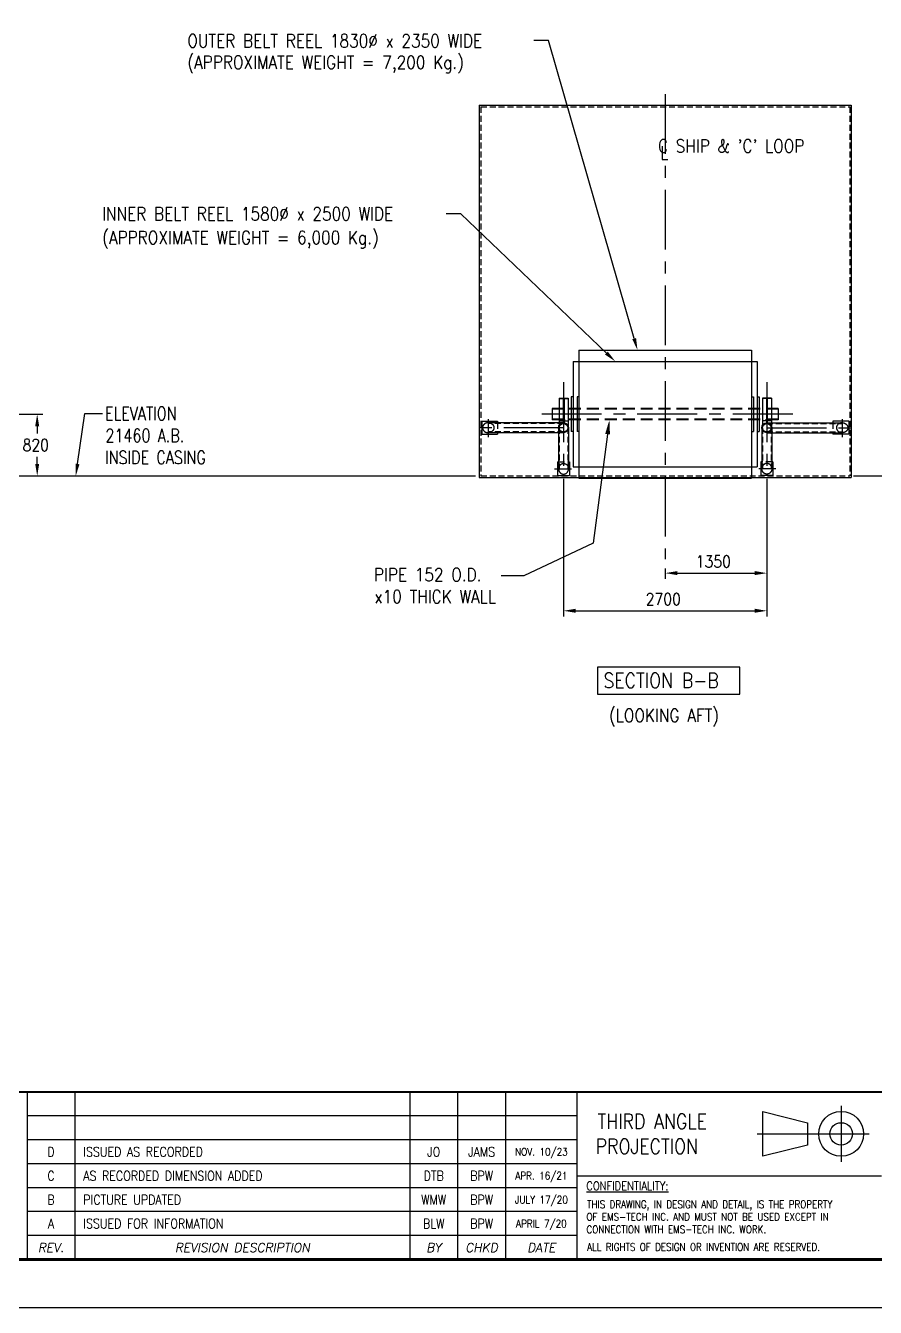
# Model space of a CAD drawing. Extents: x 0 to 45720, y 0 to 30480.
# Drawn here: x 17770 to 29055, y 0 to 17013 of the extents above; entities that cross this region are included whole.
import ezdxf
from ezdxf.enums import TextEntityAlignment as Align

# ---------------------------------------------------------------- set-up
doc = ezdxf.new("R2010")
doc.units = 0
doc.header["$LTSCALE"] = 25
for name, pattern in [('CENTER', [50.8, 31.75, -6.35, 6.35, -6.35]), ('CENTER2', [28.575, 19.05, -3.175, 3.175, -3.175]), ('HIDDEN', [9.525, 6.35, -3.175]), ('HIDDEN2', [4.7625, 3.175, -1.5875])]:
    doc.linetypes.add(name, pattern=pattern)
doc.layers.get('0').update_dxf_attribs({"linetype": 'CONTINUOUS'})
doc.layers.get('DEFPOINTS').update_dxf_attribs({"linetype": 'CONTINUOUS'})
for name, color, linetype in [('EMS_BORDER', 7, 'CONTINUOUS'), ('EMS_CL', 1, 'CENTER'), ('EMS_DIM', 3, 'CONTINUOUS'), ('EMS_GRAY', 252, 'CONTINUOUS'), ('EMS_HF', 3, 'HIDDEN2'), ('EMS_HIDDEN', 3, 'HIDDEN'), ('EMS_OBJECT', 2, 'CONTINUOUS'), ('EMS_REV', 7, 'CONTINUOUS'), ('EMS_SHEET', 252, 'CONTINUOUS'), ('EMS_TXT', 2, 'CONTINUOUS')]:
    doc.layers.add(name, color=color, linetype=linetype)
doc.styles.add('EMS', font='Romans.shx', dxfattribs={"width": 0.85, "height": 160})
doc.styles.add('EMS_STATUS', font='txt', dxfattribs={"oblique": 15, "height": 4.7625})
doc.styles.add('ROMANS', font='romans.shx', dxfattribs={"width": 0.8})
doc.dimstyles.get("Standard").update_dxf_attribs({"dimtxt": 2.5, "dimasz": 2.5, "dimexe": 1.25, "dimexo": 0.625, "dimtad": 1, "dimcen": 2.5, "dimazin": 3, "dimtfac": 1, "dimtmove": 0, "dimatfit": 3})

# ---------------------------------------------------------------- blocks, each defined once
blk = doc.blocks.new('EMS_REVISIONTXT')
at = {"layer": 'EMS_BORDER', "color": 3, "style": 'EMS', "width": 0.85}
for tag, height, p in [('REVM', 2.53, (215.23, 54)), ('REVBM', 2.53, (316.88, 54)), ('CHKM', 2.53, (329.59, 54)), ('REVDM', 2.02, (345.47, 54)), ('REVF', 2.53, (362.15, 54)), ('REVBF', 2.53, (463.8, 54)), ('CHKF', 2.53, (476.51, 54)), ('REVDF', 2.02, (492.39, 54)), ('REVL', 2.53, (215.23, 47.64)), ('REVBL', 2.53, (316.88, 47.64)), ('CHKL', 2.53, (329.59, 47.64)), ('REVDL', 2.02, (345.47, 47.64)), ('REVE', 2.53, (362.15, 47.64)), ('REVBE', 2.53, (463.8, 47.64)), ('CHKE', 2.53, (476.51, 47.64)), ('REVDE', 2.02, (492.39, 47.64)), ('REVK', 2.53, (215.23, 41.29)), ('REVBK', 2.53, (316.88, 41.29)), ('CHKK', 2.53, (329.59, 41.29)), ('REVDK', 2.02, (345.47, 41.29)), ('REVD', 2.53, (362.15, 41.29)), ('REVBD', 2.53, (463.8, 41.29)), ('CHKD', 2.53, (476.51, 41.29)), ('REVDD', 2.02, (492.39, 41.29)), ('REVJ', 2.53, (215.23, 34.94)), ('REVBJ', 2.53, (316.88, 34.94)), ('CHKJ', 2.53, (329.59, 34.94)), ('REVDJ', 2.02, (345.47, 34.94)), ('REVC', 2.53, (362.15, 34.94)), ('REVBC', 2.53, (463.8, 34.94)), ('CHKC', 2.53, (476.51, 34.94)), ('REVDC', 2.02, (492.39, 34.94)), ('REVH', 2.53, (215.23, 28.58)), ('REVBH', 2.53, (316.88, 28.58)), ('CHKH', 2.53, (329.59, 28.58)), ('REVDH', 2.02, (345.47, 28.58)), ('REVB', 2.53, (362.15, 28.58)), ('REVBB', 2.53, (463.8, 28.58)), ('CHKB', 2.53, (476.51, 28.58)), ('REVDB', 2.02, (492.39, 28.58)), ('REVG', 2.53, (215.23, 22.23)), ('REVBG', 2.53, (316.88, 22.23)), ('CHKG', 2.53, (329.59, 22.23)), ('REVDG', 2.02, (345.47, 22.23)), ('REVA', 2.53, (362.15, 22.23)), ('REVBA', 2.53, (463.8, 22.23)), ('CHKA', 2.53, (476.51, 22.23)), ('REVDA', 2.02, (492.39, 22.23))]:
    blk.add_attdef(tag, text='', height=height, dxfattribs=at).set_placement(p, align=Align.MIDDLE_CENTER)
for tag, p in [('DESCM', (223.79, 54)), ('DESCF', (370.7, 54)), ('DESCL', (223.79, 47.64)), ('DESCE', (370.7, 47.64)), ('DESCK', (223.79, 41.29)), ('DESCD', (370.7, 41.29)), ('DESCJ', (223.79, 34.94)), ('DESCC', (370.7, 34.94)), ('DESCH', (223.79, 28.58)), ('DESCB', (370.7, 28.58)), ('DESCG', (223.79, 22.23)), ('DESCA', (370.7, 22.23))]:
    blk.add_attdef(tag, text='', height=2.53, dxfattribs=at).set_placement(p, align=Align.MIDDLE_LEFT)
blk = doc.blocks.new('*U63')
at = {"layer": 'EMS_BORDER', "color": 3, "style": 'EMS', "width": 0.85}
for s, height, p in [('%%UCONFIDENTIALITY:', 2.2676, (504.33, 31.11)), ('THIS DRAWING, IN DESIGN AND DETAIL, IS THE PROPERTY', 2, (504.53, 26.35)), ('OF EMS-TECH INC. AND MUST NOT BE USED EXCEPT IN', 2, (504.37, 23.02)), ('CONNECTION WITH EMS-TECH INC. WORK.', 2, (504.37, 19.69)), ('ALL RIGHTS OF DESIGN OR INVENTION ARE RESERVED.', 2, (504.53, 15.02))]:
    blk.add_text(s, height=height, dxfattribs=at).set_placement(p)
blk = doc.blocks.new('*U64')
at = {"layer": 'EMS_TXT', "color": 3, "style": 'EMS', "width": 0.85}
for s, height, p in [('THIRD ANGLE', 3.9687, (507.29, 47.38)), ('PROJECTION', 3.969, (506.81, 40.76))]:
    blk.add_text(s, height=height, dxfattribs=at).set_placement(p)
blk = doc.blocks.new('EMS_BORDER')
at = {"layer": 'EMS_BORDER'}
for p, q in [((355.8, 57.17), (355.8, 12.7)), ((457.45, 57.17), (457.45, 12.7)), ((470.15, 57.17), (470.15, 12.7)), ((482.86, 57.17), (482.86, 12.7)), ((501.92, 12.7), (501.92, 57.17)), ((501.92, 50.82), (355.8, 50.82)), ((501.92, 44.47), (355.8, 44.47)), ((501.92, 38.11), (355.8, 38.11)), ((501.92, 34.94), (582.75, 34.94)), ((501.92, 31.76), (355.8, 31.76)), ((501.92, 25.41), (355.8, 25.41)), ((501.92, 19.05), (355.8, 19.05))]:
    blk.add_line(p, q, dxfattribs=at)
at = {"layer": 'EMS_BORDER', "const_width": 0.762}
blk.add_lwpolyline([(900.7, 12.7), (26.4, 12.7, -0.414214), (25.4, 13.7), (25.4, 595.9, -0.414214), (26.4, 596.9), (900.7, 596.9, -0.414214), (901.7, 595.9), (901.7, 13.7, -0.414214)], format="xyb", close=True, dxfattribs=at)
at = {"layer": 'EMS_BORDER', "const_width": 0.508}
blk.add_lwpolyline([(901.7, 57.17), (25.4, 57.17)], dxfattribs=at)
at = {"layer": 'EMS_BORDER'}
blk.add_lwpolyline([(563.08, 43.08), (551.17, 40.1), (551.17, 52.01), (563.08, 49.03)], close=True, dxfattribs=at)
for radius in [5.95, 2.98]:
    blk.add_circle((572.01, 46.05), radius, dxfattribs=at)
at = {"layer": 'EMS_CL', "linetype": 'CENTER2'}
for p, q in [((572.01, 53.5), (572.01, 38.61)), ((549.68, 46.05), (579.45, 46.05))]:
    blk.add_line(p, q, dxfattribs=at)
at = {"layer": 'EMS_SHEET'}
blk.add_lwpolyline([(0, 609.6), (0, 0), (914.4, 0), (914.4, 609.6)], close=True, dxfattribs=at)
at = {"layer": 'EMS_REV'}
for name in ['*U64', '*U63']:
    blk.add_blockref(name, (0, 0), dxfattribs=at)
at = {"layer": 'EMS_BORDER', "color": 7, "style": 'EMS_STATUS', "oblique": 15}
for tag, p in [('STATUSLINE1', (678.04, 46.72)), ('STATUSLINE2', (678.04, 40.37))]:
    blk.add_attdef(tag, text='', height=4.76, dxfattribs=at).set_placement(p, align=Align.CENTER)
at = {"layer": 'EMS_BORDER', "color": 2, "style": 'EMS', "width": 0.85}
for tag, p in [('SCALE', (608.16, 47.68)), ('DATE', (608.16, 36.58)), ('DRAWN', (608.16, 25.48)), ('CHECKED', (608.16, 14.38))]:
    blk.add_attdef(tag, text='', height=3.17, dxfattribs=at).set_placement(p, align=Align.CENTER)
at = {"layer": 'EMS_BORDER', "color": 7, "style": 'EMS', "width": 0.85}
for tag, height, p in [('DRAWINGTITLELINE1', 3.81, (856.17, 43.6)), ('DRAWINGTITLELINE2', 3.81, (856.17, 37.25)), ('DRAWINGTITLELINE3', 3.81, (856.17, 30.9)), ('PROJECTTITLELINE1', 3.81, (678.04, 23.6)), ('PROJECTTITLELINE2', 3.81, (678.04, 17.25)), ('DWGNO1', 3.97, (856.17, 15.25))]:
    blk.add_attdef(tag, text='', height=height, dxfattribs=at).set_placement(p, align=Align.CENTER)
at = {"layer": 'EMS_BORDER', "color": 2, "style": 'EMS', "oblique": 10, "width": 0.85}
blk.add_attdef('APP', text='', height=2.54, dxfattribs=at).set_placement((818.7, 15.96), align=Align.CENTER)
at = {"layer": 'EMS_BORDER', "color": 7, "style": 'EMS', "width": 0.85}
blk.add_attdef('REV', text='', height=3.81, dxfattribs=at).set_placement((893.7, 17.14), align=Align.MIDDLE_CENTER)
blk = doc.blocks.new('*U73')
at = {"layer": 'EMS_DIM', "color": 2, "style": 'ROMANS', "width": 0.8}
for s, p in [('ELEVATION', (18824, 11777)), ('21460 A.B.', (18830, 11486)), ('INSIDE CASING', (18824, 11195))]:
    blk.add_text(s, height=174.4, dxfattribs=at).set_placement(p)
blk = doc.blocks.new('*U75')
at = {"layer": 'EMS_DIM'}
blk.add_lwpolyline([(18459, 11195), (18558, 11863), (18793, 11863)], dxfattribs=at)
blk.add_solid([(18485, 11191), (18436, 11036), (18433, 11198)], dxfattribs=at)
blk = doc.blocks.new('*U122')
at = {"layer": 'EMS_DIM', "color": 0, "style": 'EMS', "width": 0.85}
blk.add_text('2700', height=160, dxfattribs=at).set_placement((26005, 9321))
blk = doc.blocks.new('*D15')
at = {"layer": 'DEFPOINTS', "color": 0}
for p in [(24914, 11124), (27614, 11124), (27614, 9246)]:
    blk.add_point(p, dxfattribs=at)
at = {"layer": 'EMS_DIM', "color": 0}
for p, q in [((24914, 10999), (24914, 9171)), ((27614, 10999), (27614, 9171)), ((25074, 9246), (27454, 9246))]:
    blk.add_line(p, q, dxfattribs=at)
for points in [[(25074, 9273), (25074, 9220), (24914, 9246)], [(27454, 9273), (27454, 9220), (27614, 9246)]]:
    blk.add_solid(points, dxfattribs=at)
at = {"layer": 'EMS_REV'}
blk.add_blockref('*U122', (0, 0), dxfattribs=at)
blk = doc.blocks.new('*U76')
at = {"layer": 'EMS_DIM'}
blk.add_lwpolyline([(25499, 11591), (25309, 10142), (24386, 9708), (24084, 9708)], dxfattribs=at)
blk.add_solid([(25467, 11595), (25523, 11780), (25530, 11587)], dxfattribs=at)
blk = doc.blocks.new('*U123')
at = {"layer": 'EMS_DIM', "color": 0, "style": 'EMS', "width": 0.85}
blk.add_text('1350', height=160, dxfattribs=at).set_placement((26670, 9821))
blk = doc.blocks.new('*D26')
at = {"layer": 'DEFPOINTS', "color": 0}
for p in [(27614, 11124), (26264, 9931), (27614, 9746)]:
    blk.add_point(p, dxfattribs=at)
at = {"layer": 'EMS_DIM', "color": 0}
for p, q in [((27614, 10999), (27614, 9671)), ((26264, 9806), (26264, 9671)), ((26424, 9746), (27454, 9746))]:
    blk.add_line(p, q, dxfattribs=at)
for points in [[(26424, 9773), (26424, 9720), (26264, 9746)], [(27454, 9773), (27454, 9720), (27614, 9746)]]:
    blk.add_solid(points, dxfattribs=at)
at = {"layer": 'EMS_REV'}
blk.add_blockref('*U123', (0, 0), dxfattribs=at)
blk = doc.blocks.new('*U84')
at = {"layer": 'EMS_DIM'}
blk.add_lwpolyline([(25484, 12666), (23548, 14516), (23357, 14516)], dxfattribs=at)
blk.add_solid([(25502, 12686), (25600, 12556), (25465, 12647)], dxfattribs=at)
blk = doc.blocks.new('*U85')
at = {"layer": 'EMS_DIM'}
blk.add_lwpolyline([(25851, 12860), (24714, 16815), (24521, 16815)], dxfattribs=at)
blk.add_solid([(25877, 12867), (25896, 12706), (25826, 12852)], dxfattribs=at)
blk = doc.blocks.new('*U121')
at = {"layer": 'EMS_DIM', "color": 0, "style": 'EMS', "width": 0.85}
blk.add_text('820', height=160, dxfattribs=at).set_placement((17730, 11366))
blk = doc.blocks.new('*D32')
at = {"layer": 'DEFPOINTS', "color": 0}
for p in [(15017, 11856), (17924, 11856), (13457, 11036)]:
    blk.add_point(p, dxfattribs=at)
at = {"layer": 'EMS_DIM', "color": 0}
for p, q in [((15142, 11856), (17999, 11856)), ((17924, 11696), (17924, 11601)), ((17924, 11196), (17924, 11291)), ((13582, 11036), (17999, 11036))]:
    blk.add_line(p, q, dxfattribs=at)
for points in [[(17897, 11696), (17950, 11696), (17924, 11856)], [(17897, 11196), (17950, 11196), (17924, 11036)]]:
    blk.add_solid(points, dxfattribs=at)
at = {"layer": 'EMS_REV'}
blk.add_blockref('*U121', (0, 0), dxfattribs=at)
blk = doc.blocks.new('*U94')
at = {"layer": 'EMS_OBJECT', "style": 'EMS', "width": 0.85}
for s, p in [('PIPE 152 O.D.', (22396, 9638)), ('x10 THICK WALL', (22403, 9347))]:
    blk.add_text(s, height=175, dxfattribs=at).set_placement(p)
blk = doc.blocks.new('*U98')
at = {"layer": 'EMS_OBJECT', "style": 'EMS', "width": 0.85}
blk.add_text("C SHIP & 'C' LOOP", height=175, dxfattribs=at).set_placement((26168, 15328))
blk = doc.blocks.new('*U101')
at = {"layer": 'EMS_DIM', "style": 'EMS', "width": 0.85}
blk.add_text('(LOOKING AFT)', height=175, dxfattribs=at).set_placement((25517, 7770))

msp = doc.modelspace()

# ---------------------------------------------------------------- linework, layer by layer
at = {"layer": 'EMS_BORDER'}
msp.add_line((18425.133, 2858.628), (18425.133, 635), dxfattribs=at)
at = {"layer": 'EMS_CL'}
for p, q in [((26263.851, 16104.103), (26263.851, 9931.323)), ((24913.851, 12279.901), (24913.851, 11123.612)), ((27613.851, 12279.901), (27613.851, 11123.612)), ((23913.851, 11790.812), (23913.851, 11550.396)), ((27956.916, 11855.735), (24582.498, 11855.735)), ((28613.851, 11790.812), (28613.851, 11550.396)), ((24913.851, 11676.235), (23747.462, 11676.235)), ((27613.851, 11676.235), (28780.24, 11676.235)), ((24792.914, 11130.789), (25018.946, 11130.789)), ((27734.788, 11130.789), (27508.756, 11130.789))]:
    msp.add_line(p, q, dxfattribs=at)
at = {"layer": 'EMS_DIM'}
for p, q in [((16753.719, 11036.235), (23744.384, 11036.235)), ((17998.832, 11036.235), (18689.118, 11036.235)), ((28762.627, 11036.235), (31371.767, 11036.235))]:
    msp.add_line(p, q, dxfattribs=at)
at = {"layer": 'EMS_GRAY'}
for p, q in [((25118.451, 12705.735), (27409.251, 12705.735)), ((25118.451, 12705.735), (25118.451, 11005.735)), ((27409.251, 12705.735), (27409.251, 11005.735)), ((25042.251, 12555.735), (27485.451, 12555.735)), ((25042.251, 12555.735), (25042.251, 11155.735)), ((27485.451, 12555.735), (27485.451, 11155.735)), ((25016.851, 12084.335), (25016.851, 11627.135)), ((25042.251, 12084.335), (25016.851, 12084.335)), ((25093.051, 12084.335), (25093.051, 11627.135)), ((25118.451, 12084.335), (25093.051, 12084.335)), ((27409.251, 12084.335), (27434.651, 12084.335)), ((27434.651, 12084.335), (27434.651, 11627.135)), ((27485.451, 12084.335), (27510.851, 12084.335)), ((27510.851, 12084.335), (27510.851, 11627.135)), ((25042.251, 11627.135), (25016.851, 11627.135)), ((25118.451, 11627.135), (25093.051, 11627.135)), ((27409.251, 11627.135), (27434.651, 11627.135)), ((27485.451, 11627.135), (27510.851, 11627.135)), ((25042.251, 11155.735), (27485.451, 11155.735)), ((25118.451, 11005.735), (27409.251, 11005.735))]:
    msp.add_line(p, q, dxfattribs=at)
at = {"layer": 'EMS_HF'}
for p, q in [((23813.851, 15936.239), (23813.851, 11036.235)), ((23813.851, 15936.239), (28713.851, 15936.239)), ((28713.851, 15936.239), (28713.851, 11036.235)), ((24037.016, 11742.735), (24037.016, 11609.735)), ((24853.851, 11779.535), (24973.851, 11779.535)), ((27673.851, 11779.535), (27553.851, 11779.535)), ((28490.685, 11742.735), (28490.685, 11609.735)), ((24913.851, 11732.735), (23913.851, 11732.735)), ((24913.851, 11619.735), (23913.851, 11619.735)), ((24857.351, 11676.235), (24857.351, 11130.789)), ((24970.351, 11676.235), (24970.351, 11130.789)), ((27557.351, 11676.235), (27557.351, 11130.789)), ((27613.851, 11732.735), (28613.851, 11732.735)), ((27613.851, 11619.735), (28613.851, 11619.735)), ((27670.351, 11676.235), (27670.351, 11130.789)), ((24847.351, 11225.28), (24980.351, 11225.28)), ((27680.351, 11225.28), (27547.351, 11225.28)), ((23813.851, 11036.235), (28713.851, 11036.235))]:
    msp.add_line(p, q, dxfattribs=at)
for points in [[(23913.9, 11742.7, 0), (23915.7, 11742.7, 0), (23917.6, 11742.7, 0), (23919.4, 11742.6, 0), (23921.3, 11742.4, 0), (23923.1, 11742.2, 0), (23925, 11742, 0), (23926.8, 11741.8, 0), (23928.7, 11741.5, 0), (23930.5, 11741.1, 0), (23932.3, 11740.7, 0), (23934.1, 11740.3, 0), (23935.9, 11739.9, 0), (23937.7, 11739.4, 0), (23939.4, 11738.8, 0), (23941.2, 11738.3, 0), (23942.9, 11737.7, 0), (23944.6, 11737, 0), (23946.3, 11736.4, 0), (23948, 11735.6, 0), (23949.7, 11734.9, 0), (23951.3, 11734.1, 0), (23952.9, 11733.3, 0), (23954.5, 11732.4, 0), (23956.1, 11731.5, 0), (23957.6, 11730.6, 0), (23959.1, 11729.6, 0), (23960.6, 11728.7, 0), (23962, 11727.6, 0), (23963.5, 11726.6, 0), (23964.9, 11725.5, 0), (23966.2, 11724.4, 0), (23967.6, 11723.3, 0), (23968.9, 11722.1, 0), (23970.1, 11720.9, 0), (23971.4, 11719.7, 0), (23972.6, 11718.4, 0), (23973.7, 11717.1, 0), (23974.9, 11715.8, 0), (23976, 11714.5, 0), (23977, 11713.2, 0), (23978, 11711.8, 0), (23979, 11710.4, 0), (23979.9, 11709, 0), (23980.8, 11707.6, 0), (23981.7, 11706.1, 0), (23982.5, 11704.7, 0), (23983.3, 11703.2, 0), (23984, 11701.7, 0), (23984.7, 11700.2, 0), (23985.4, 11698.6, 0), (23986, 11697.1, 0), (23986.5, 11695.5, 0), (23987.1, 11694, 0), (23987.5, 11692.4, 0), (23988, 11690.8, 0), (23988.3, 11689.2, 0), (23988.7, 11687.6, 0), (23989, 11686, 0), (23989.2, 11684.4, 0), (23989.4, 11682.8, 0), (23989.6, 11681.1, 0), (23989.7, 11679.5, 0), (23989.8, 11677.9, 0), (23989.8, 11676.2, 0), (23989.8, 11674.6, 0), (23989.7, 11673, 0), (23989.6, 11671.3, 0), (23989.4, 11669.7, 0), (23989.2, 11668.1, 0), (23989, 11666.5, 0), (23988.7, 11664.9, 0), (23988.3, 11663.3, 0), (23988, 11661.7, 0), (23987.5, 11660.1, 0), (23987.1, 11658.5, 0), (23986.5, 11656.9, 0), (23986, 11655.4, 0), (23985.4, 11653.8, 0), (23984.7, 11652.3, 0), (23984, 11650.8, 0), (23983.3, 11649.3, 0), (23982.5, 11647.8, 0), (23981.7, 11646.3, 0), (23980.8, 11644.9, 0), (23979.9, 11643.5, 0), (23979, 11642, 0), (23978, 11640.7, 0), (23977, 11639.3, 0), (23976, 11637.9, 0), (23974.9, 11636.6, 0), (23973.7, 11635.3, 0), (23972.6, 11634, 0), (23971.4, 11632.8, 0), (23970.1, 11631.6, 0), (23968.9, 11630.4, 0), (23967.6, 11629.2, 0), (23966.2, 11628.1, 0), (23964.9, 11627, 0), (23963.5, 11625.9, 0), (23962, 11624.8, 0), (23960.6, 11623.8, 0), (23959.1, 11622.8, 0), (23957.6, 11621.9, 0), (23956.1, 11620.9, 0), (23954.5, 11620.1, 0), (23952.9, 11619.2, 0), (23951.3, 11618.4, 0), (23949.7, 11617.6, 0), (23948, 11616.8, 0), (23946.3, 11616.1, 0), (23944.6, 11615.4, 0), (23942.9, 11614.8, 0), (23941.2, 11614.2, 0), (23939.4, 11613.6, 0), (23937.7, 11613.1, 0), (23935.9, 11612.6, 0), (23934.1, 11612.1, 0), (23932.3, 11611.7, 0), (23930.5, 11611.4, 0), (23928.7, 11611, 0), (23926.8, 11610.7, 0), (23925, 11610.5, 0), (23923.1, 11610.2, 0), (23921.3, 11610.1, 0), (23919.4, 11609.9, 0), (23917.6, 11609.8, 0), (23915.7, 11609.8, 0), (23913.9, 11609.7, 0)], [(28613.9, 11742.7, 0), (28612, 11742.7, 0), (28610.1, 11742.7, 0), (28608.3, 11742.6, 0), (28606.4, 11742.4, 0), (28604.6, 11742.2, 0), (28602.7, 11742, 0), (28600.9, 11741.8, 0), (28599, 11741.5, 0), (28597.2, 11741.1, 0), (28595.4, 11740.7, 0), (28593.6, 11740.3, 0), (28591.8, 11739.9, 0), (28590, 11739.4, 0), (28588.3, 11738.8, 0), (28586.5, 11738.3, 0), (28584.8, 11737.7, 0), (28583.1, 11737, 0), (28581.4, 11736.4, 0), (28579.7, 11735.6, 0), (28578, 11734.9, 0), (28576.4, 11734.1, 0), (28574.8, 11733.3, 0), (28573.2, 11732.4, 0), (28571.7, 11731.5, 0), (28570.1, 11730.6, 0), (28568.6, 11729.6, 0), (28567.1, 11728.7, 0), (28565.7, 11727.6, 0), (28564.2, 11726.6, 0), (28562.8, 11725.5, 0), (28561.5, 11724.4, 0), (28560.1, 11723.3, 0), (28558.8, 11722.1, 0), (28557.6, 11720.9, 0), (28556.3, 11719.7, 0), (28555.1, 11718.4, 0), (28554, 11717.1, 0), (28552.8, 11715.8, 0), (28551.7, 11714.5, 0), (28550.7, 11713.2, 0), (28549.7, 11711.8, 0), (28548.7, 11710.4, 0), (28547.8, 11709, 0), (28546.9, 11707.6, 0), (28546, 11706.1, 0), (28545.2, 11704.7, 0), (28544.4, 11703.2, 0), (28543.7, 11701.7, 0), (28543, 11700.2, 0), (28542.3, 11698.6, 0), (28541.7, 11697.1, 0), (28541.2, 11695.5, 0), (28540.6, 11694, 0), (28540.2, 11692.4, 0), (28539.7, 11690.8, 0), (28539.4, 11689.2, 0), (28539, 11687.6, 0), (28538.7, 11686, 0), (28538.5, 11684.4, 0), (28538.3, 11682.8, 0), (28538.1, 11681.1, 0), (28538, 11679.5, 0), (28537.9, 11677.9, 0), (28537.9, 11676.2, 0), (28537.9, 11674.6, 0), (28538, 11673, 0), (28538.1, 11671.3, 0), (28538.3, 11669.7, 0), (28538.5, 11668.1, 0), (28538.7, 11666.5, 0), (28539, 11664.9, 0), (28539.4, 11663.3, 0), (28539.7, 11661.7, 0), (28540.2, 11660.1, 0), (28540.6, 11658.5, 0), (28541.2, 11656.9, 0), (28541.7, 11655.4, 0), (28542.3, 11653.8, 0), (28543, 11652.3, 0), (28543.7, 11650.8, 0), (28544.4, 11649.3, 0), (28545.2, 11647.8, 0), (28546, 11646.3, 0), (28546.9, 11644.9, 0), (28547.8, 11643.5, 0), (28548.7, 11642, 0), (28549.7, 11640.7, 0), (28550.7, 11639.3, 0), (28551.7, 11637.9, 0), (28552.8, 11636.6, 0), (28554, 11635.3, 0), (28555.1, 11634, 0), (28556.3, 11632.8, 0), (28557.6, 11631.6, 0), (28558.8, 11630.4, 0), (28560.1, 11629.2, 0), (28561.5, 11628.1, 0), (28562.8, 11627, 0), (28564.2, 11625.9, 0), (28565.7, 11624.8, 0), (28567.1, 11623.8, 0), (28568.6, 11622.8, 0), (28570.1, 11621.9, 0), (28571.7, 11620.9, 0), (28573.2, 11620.1, 0), (28574.8, 11619.2, 0), (28576.4, 11618.4, 0), (28578, 11617.6, 0), (28579.7, 11616.8, 0), (28581.4, 11616.1, 0), (28583.1, 11615.4, 0), (28584.8, 11614.8, 0), (28586.5, 11614.2, 0), (28588.3, 11613.6, 0), (28590, 11613.1, 0), (28591.8, 11612.6, 0), (28593.6, 11612.1, 0), (28595.4, 11611.7, 0), (28597.2, 11611.4, 0), (28599, 11611, 0), (28600.9, 11610.7, 0), (28602.7, 11610.5, 0), (28604.6, 11610.2, 0), (28606.4, 11610.1, 0), (28608.3, 11609.9, 0), (28610.1, 11609.8, 0), (28612, 11609.8, 0), (28613.9, 11609.7, 0)], [(24847.4, 11130.8, 0), (24847.4, 11132.5, 0), (24847.4, 11134.3, 0), (24847.5, 11136, 0), (24847.7, 11137.7, 0), (24847.9, 11139.4, 0), (24848.1, 11141.2, 0), (24848.3, 11142.9, 0), (24848.6, 11144.6, 0), (24849, 11146.3, 0), (24849.3, 11148, 0), (24849.8, 11149.6, 0), (24850.2, 11151.3, 0), (24850.7, 11153, 0), (24851.2, 11154.6, 0), (24851.8, 11156.2, 0), (24852.4, 11157.8, 0), (24853.1, 11159.4, 0), (24853.7, 11161, 0), (24854.5, 11162.6, 0), (24855.2, 11164.1, 0), (24856, 11165.6, 0), (24856.8, 11167.1, 0), (24857.7, 11168.6, 0), (24858.6, 11170, 0), (24859.5, 11171.5, 0), (24860.4, 11172.9, 0), (24861.4, 11174.3, 0), (24862.4, 11175.6, 0), (24863.5, 11176.9, 0), (24864.6, 11178.2, 0), (24865.7, 11179.5, 0), (24866.8, 11180.7, 0), (24868, 11182, 0), (24869.2, 11183.1, 0), (24870.4, 11184.3, 0), (24871.7, 11185.4, 0), (24872.9, 11186.5, 0), (24874.2, 11187.5, 0), (24875.6, 11188.6, 0), (24876.9, 11189.5, 0), (24878.3, 11190.5, 0), (24879.7, 11191.4, 0), (24881.1, 11192.3, 0), (24882.5, 11193.1, 0), (24884, 11193.9, 0), (24885.4, 11194.7, 0), (24886.9, 11195.4, 0), (24888.4, 11196.1, 0), (24889.9, 11196.7, 0), (24891.4, 11197.3, 0), (24893, 11197.9, 0), (24894.5, 11198.4, 0), (24896.1, 11198.9, 0), (24897.7, 11199.3, 0), (24899.3, 11199.7, 0), (24900.9, 11200.1, 0), (24902.5, 11200.4, 0), (24904.1, 11200.7, 0), (24905.7, 11200.9, 0), (24907.3, 11201.1, 0), (24909, 11201.2, 0), (24910.6, 11201.4, 0), (24912.2, 11201.4, 0), (24913.9, 11201.4, 0), (24915.5, 11201.4, 0), (24917.1, 11201.4, 0), (24918.7, 11201.2, 0), (24920.4, 11201.1, 0), (24922, 11200.9, 0), (24923.6, 11200.7, 0), (24925.2, 11200.4, 0), (24926.8, 11200.1, 0), (24928.4, 11199.7, 0), (24930, 11199.3, 0), (24931.6, 11198.9, 0), (24933.2, 11198.4, 0), (24934.7, 11197.9, 0), (24936.3, 11197.3, 0), (24937.8, 11196.7, 0), (24939.3, 11196.1, 0), (24940.8, 11195.4, 0), (24942.3, 11194.7, 0), (24943.7, 11193.9, 0), (24945.2, 11193.1, 0), (24946.6, 11192.3, 0), (24948, 11191.4, 0), (24949.4, 11190.5, 0), (24950.8, 11189.5, 0), (24952.1, 11188.6, 0), (24953.5, 11187.5, 0), (24954.8, 11186.5, 0), (24956, 11185.4, 0), (24957.3, 11184.3, 0), (24958.5, 11183.1, 0), (24959.7, 11182, 0), (24960.9, 11180.7, 0), (24962, 11179.5, 0), (24963.1, 11178.2, 0), (24964.2, 11176.9, 0), (24965.3, 11175.6, 0), (24966.3, 11174.3, 0), (24967.3, 11172.9, 0), (24968.2, 11171.5, 0), (24969.1, 11170, 0), (24970, 11168.6, 0), (24970.9, 11167.1, 0), (24971.7, 11165.6, 0), (24972.5, 11164.1, 0), (24973.3, 11162.6, 0), (24974, 11161, 0), (24974.6, 11159.4, 0), (24975.3, 11157.8, 0), (24975.9, 11156.2, 0), (24976.5, 11154.6, 0), (24977, 11153, 0), (24977.5, 11151.3, 0), (24977.9, 11149.6, 0), (24978.4, 11148, 0), (24978.7, 11146.3, 0), (24979.1, 11144.6, 0), (24979.4, 11142.9, 0), (24979.6, 11141.2, 0), (24979.9, 11139.4, 0), (24980, 11137.7, 0), (24980.2, 11136, 0), (24980.3, 11134.3, 0), (24980.3, 11132.5, 0), (24980.4, 11130.8, 0)], [(27680.4, 11130.8, 0), (27680.3, 11132.5, 0), (27680.3, 11134.3, 0), (27680.2, 11136, 0), (27680, 11137.7, 0), (27679.9, 11139.4, 0), (27679.6, 11141.2, 0), (27679.4, 11142.9, 0), (27679.1, 11144.6, 0), (27678.7, 11146.3, 0), (27678.4, 11148, 0), (27677.9, 11149.6, 0), (27677.5, 11151.3, 0), (27677, 11153, 0), (27676.5, 11154.6, 0), (27675.9, 11156.2, 0), (27675.3, 11157.8, 0), (27674.6, 11159.4, 0), (27674, 11161, 0), (27673.3, 11162.6, 0), (27672.5, 11164.1, 0), (27671.7, 11165.6, 0), (27670.9, 11167.1, 0), (27670, 11168.6, 0), (27669.1, 11170, 0), (27668.2, 11171.5, 0), (27667.3, 11172.9, 0), (27666.3, 11174.3, 0), (27665.3, 11175.6, 0), (27664.2, 11176.9, 0), (27663.1, 11178.2, 0), (27662, 11179.5, 0), (27660.9, 11180.7, 0), (27659.7, 11182, 0), (27658.5, 11183.1, 0), (27657.3, 11184.3, 0), (27656, 11185.4, 0), (27654.8, 11186.5, 0), (27653.5, 11187.5, 0), (27652.1, 11188.6, 0), (27650.8, 11189.5, 0), (27649.4, 11190.5, 0), (27648, 11191.4, 0), (27646.6, 11192.3, 0), (27645.2, 11193.1, 0), (27643.7, 11193.9, 0), (27642.3, 11194.7, 0), (27640.8, 11195.4, 0), (27639.3, 11196.1, 0), (27637.8, 11196.7, 0), (27636.3, 11197.3, 0), (27634.7, 11197.9, 0), (27633.2, 11198.4, 0), (27631.6, 11198.9, 0), (27630, 11199.3, 0), (27628.4, 11199.7, 0), (27626.8, 11200.1, 0), (27625.2, 11200.4, 0), (27623.6, 11200.7, 0), (27622, 11200.9, 0), (27620.4, 11201.1, 0), (27618.7, 11201.2, 0), (27617.1, 11201.4, 0), (27615.5, 11201.4, 0), (27613.9, 11201.4, 0), (27612.2, 11201.4, 0), (27610.6, 11201.4, 0), (27609, 11201.2, 0), (27607.3, 11201.1, 0), (27605.7, 11200.9, 0), (27604.1, 11200.7, 0), (27602.5, 11200.4, 0), (27600.9, 11200.1, 0), (27599.3, 11199.7, 0), (27597.7, 11199.3, 0), (27596.1, 11198.9, 0), (27594.5, 11198.4, 0), (27593, 11197.9, 0), (27591.4, 11197.3, 0), (27589.9, 11196.7, 0), (27588.4, 11196.1, 0), (27586.9, 11195.4, 0), (27585.4, 11194.7, 0), (27584, 11193.9, 0), (27582.5, 11193.1, 0), (27581.1, 11192.3, 0), (27579.7, 11191.4, 0), (27578.3, 11190.5, 0), (27576.9, 11189.5, 0), (27575.6, 11188.6, 0), (27574.2, 11187.5, 0), (27572.9, 11186.5, 0), (27571.7, 11185.4, 0), (27570.4, 11184.3, 0), (27569.2, 11183.1, 0), (27568, 11182, 0), (27566.8, 11180.7, 0), (27565.7, 11179.5, 0), (27564.6, 11178.2, 0), (27563.5, 11176.9, 0), (27562.4, 11175.6, 0), (27561.4, 11174.3, 0), (27560.4, 11172.9, 0), (27559.5, 11171.5, 0), (27558.6, 11170, 0), (27557.7, 11168.6, 0), (27556.8, 11167.1, 0), (27556, 11165.6, 0), (27555.2, 11164.1, 0), (27554.5, 11162.6, 0), (27553.7, 11161, 0), (27553.1, 11159.4, 0), (27552.4, 11157.8, 0), (27551.8, 11156.2, 0), (27551.2, 11154.6, 0), (27550.7, 11153, 0), (27550.2, 11151.3, 0), (27549.8, 11149.6, 0), (27549.3, 11148, 0), (27549, 11146.3, 0), (27548.6, 11144.6, 0), (27548.3, 11142.9, 0), (27548.1, 11141.2, 0), (27547.9, 11139.4, 0), (27547.7, 11137.7, 0), (27547.5, 11136, 0), (27547.4, 11134.3, 0), (27547.4, 11132.5, 0), (27547.4, 11130.8, 0)]]:
    msp.add_polyline3d(points, dxfattribs=at)
at = {"layer": 'EMS_HIDDEN'}
for p, q in [((24763.851, 11931.935), (24763.851, 11779.535)), ((27763.851, 11931.935), (24763.851, 11931.935)), ((27763.851, 11921.935), (24763.851, 11921.935)), ((27763.851, 11931.935), (27763.851, 11779.535)), ((27763.851, 11789.535), (24763.851, 11789.535)), ((27763.851, 11779.535), (24763.851, 11779.535))]:
    msp.add_line(p, q, dxfattribs=at)
at = {"layer": 'EMS_OBJECT'}
for p, q in [((23793.851, 15956.239), (23793.851, 11016.235)), ((23793.851, 15956.239), (28733.851, 15956.239)), ((28733.851, 15956.239), (28733.851, 11016.235)), ((24853.851, 12068.156), (24853.851, 11767.735)), ((24853.851, 12068.156), (24973.851, 12068.156)), ((24853.851, 12065.05), (24973.851, 12065.05)), ((24907.851, 12065.05), (24907.851, 11742.464)), ((24919.851, 12065.05), (24919.851, 11742.464)), ((24973.851, 12068.156), (24973.851, 11767.735)), ((27553.851, 12068.156), (27553.851, 11767.735)), ((27673.851, 12068.156), (27553.851, 12068.156)), ((27673.851, 12065.05), (27553.851, 12065.05)), ((27607.851, 12065.05), (27607.851, 11742.464)), ((27619.851, 12065.05), (27619.851, 11742.464)), ((27673.851, 12068.156), (27673.851, 11767.735)), ((23827.016, 11762.735), (23827.016, 11589.735)), ((23827.016, 11762.735), (24037.016, 11762.735)), ((24913.851, 11742.735), (23913.851, 11742.735)), ((24037.016, 11762.735), (24037.016, 11742.735)), ((24853.851, 11767.735), (24973.851, 11767.735)), ((24853.851, 11767.735), (24853.851, 11704.91)), ((24973.851, 11767.735), (24973.851, 11704.91)), ((27673.851, 11767.735), (27553.851, 11767.735)), ((27553.851, 11767.735), (27553.851, 11704.91)), ((27613.851, 11742.735), (28613.851, 11742.735)), ((27673.851, 11767.735), (27673.851, 11704.91)), ((28490.685, 11762.735), (28490.685, 11742.735)), ((28700.686, 11762.735), (28490.685, 11762.735)), ((28700.686, 11762.735), (28700.686, 11589.735)), ((23827.016, 11589.735), (24037.016, 11589.735)), ((24913.851, 11609.735), (23913.851, 11609.735)), ((24037.016, 11609.735), (24037.016, 11589.735)), ((24847.351, 11676.235), (24847.351, 11130.789)), ((24980.351, 11676.235), (24980.351, 11130.789)), ((27547.351, 11676.235), (27547.351, 11130.789)), ((27613.851, 11609.735), (28613.851, 11609.735)), ((27680.351, 11676.235), (27680.351, 11130.789)), ((28490.685, 11609.735), (28490.685, 11589.735)), ((28700.686, 11589.735), (28490.685, 11589.735)), ((24833.851, 11225.28), (24833.851, 11042.19)), ((24833.851, 11225.28), (24847.351, 11225.28)), ((24980.351, 11225.28), (24993.851, 11225.28)), ((24993.851, 11225.28), (24993.851, 11042.19)), ((27533.851, 11225.28), (27533.851, 11042.19)), ((27547.351, 11225.28), (27533.851, 11225.28)), ((27693.851, 11225.28), (27680.351, 11225.28)), ((27693.851, 11225.28), (27693.851, 11042.19)), ((23793.851, 11016.235), (28733.851, 11016.235)), ((24833.851, 11042.19), (24993.851, 11042.19)), ((27693.851, 11042.19), (27533.851, 11042.19))]:
    msp.add_line(p, q, dxfattribs=at)
for points in [[(23913.9, 11742.7, 0), (23912, 11742.7, 0), (23910.1, 11742.7, 0), (23908.3, 11742.6, 0), (23906.4, 11742.4, 0), (23904.6, 11742.2, 0), (23902.7, 11742, 0), (23900.9, 11741.8, 0), (23899.1, 11741.5, 0), (23897.3, 11741.1, 0), (23895.4, 11740.7, 0), (23893.6, 11740.3, 0), (23891.9, 11739.9, 0), (23890.1, 11739.4, 0), (23888.3, 11738.8, 0), (23886.6, 11738.3, 0), (23884.9, 11737.7, 0), (23883.1, 11737, 0), (23881.5, 11736.4, 0), (23879.8, 11735.6, 0), (23878.1, 11734.9, 0), (23876.5, 11734.1, 0), (23874.9, 11733.3, 0), (23873.3, 11732.4, 0), (23871.8, 11731.5, 0), (23870.2, 11730.6, 0), (23868.7, 11729.6, 0), (23867.2, 11728.7, 0), (23865.8, 11727.6, 0), (23864.4, 11726.6, 0), (23863, 11725.5, 0), (23861.6, 11724.4, 0), (23860.3, 11723.3, 0), (23859, 11722.1, 0), (23857.7, 11720.9, 0), (23856.5, 11719.7, 0), (23855.3, 11718.4, 0), (23854.1, 11717.1, 0), (23853, 11715.8, 0), (23851.9, 11714.5, 0), (23850.9, 11713.2, 0), (23849.8, 11711.8, 0), (23848.9, 11710.4, 0), (23847.9, 11709, 0), (23847, 11707.6, 0), (23846.2, 11706.1, 0), (23845.4, 11704.7, 0), (23844.6, 11703.2, 0), (23843.9, 11701.7, 0), (23843.2, 11700.2, 0), (23842.5, 11698.6, 0), (23841.9, 11697.1, 0), (23841.3, 11695.5, 0), (23840.8, 11694, 0), (23840.4, 11692.4, 0), (23839.9, 11690.8, 0), (23839.5, 11689.2, 0), (23839.2, 11687.6, 0), (23838.9, 11686, 0), (23838.7, 11684.4, 0), (23838.5, 11682.8, 0), (23838.3, 11681.1, 0), (23838.2, 11679.5, 0), (23838.1, 11677.9, 0), (23838.1, 11676.2, 0), (23838.1, 11674.6, 0), (23838.2, 11673, 0), (23838.3, 11671.3, 0), (23838.5, 11669.7, 0), (23838.7, 11668.1, 0), (23838.9, 11666.5, 0), (23839.2, 11664.9, 0), (23839.5, 11663.3, 0), (23839.9, 11661.7, 0), (23840.4, 11660.1, 0), (23840.8, 11658.5, 0), (23841.3, 11656.9, 0), (23841.9, 11655.4, 0), (23842.5, 11653.8, 0), (23843.2, 11652.3, 0), (23843.9, 11650.8, 0), (23844.6, 11649.3, 0), (23845.4, 11647.8, 0), (23846.2, 11646.3, 0), (23847, 11644.9, 0), (23847.9, 11643.5, 0), (23848.9, 11642, 0), (23849.8, 11640.7, 0), (23850.9, 11639.3, 0), (23851.9, 11637.9, 0), (23853, 11636.6, 0), (23854.1, 11635.3, 0), (23855.3, 11634, 0), (23856.5, 11632.8, 0), (23857.7, 11631.6, 0), (23859, 11630.4, 0), (23860.3, 11629.2, 0), (23861.6, 11628.1, 0), (23863, 11627, 0), (23864.4, 11625.9, 0), (23865.8, 11624.8, 0), (23867.2, 11623.8, 0), (23868.7, 11622.8, 0), (23870.2, 11621.9, 0), (23871.8, 11620.9, 0), (23873.3, 11620.1, 0), (23874.9, 11619.2, 0), (23876.5, 11618.4, 0), (23878.1, 11617.6, 0), (23879.8, 11616.8, 0), (23881.5, 11616.1, 0), (23883.1, 11615.4, 0), (23884.9, 11614.8, 0), (23886.6, 11614.2, 0), (23888.3, 11613.6, 0), (23890.1, 11613.1, 0), (23891.9, 11612.6, 0), (23893.6, 11612.1, 0), (23895.4, 11611.7, 0), (23897.3, 11611.4, 0), (23899.1, 11611, 0), (23900.9, 11610.7, 0), (23902.7, 11610.5, 0), (23904.6, 11610.2, 0), (23906.4, 11610.1, 0), (23908.3, 11609.9, 0), (23910.1, 11609.8, 0), (23912, 11609.8, 0), (23913.9, 11609.7, 0)], [(28613.9, 11742.7, 0), (28615.7, 11742.7, 0), (28617.6, 11742.7, 0), (28619.4, 11742.6, 0), (28621.3, 11742.4, 0), (28623.1, 11742.2, 0), (28625, 11742, 0), (28626.8, 11741.8, 0), (28628.6, 11741.5, 0), (28630.5, 11741.1, 0), (28632.3, 11740.7, 0), (28634.1, 11740.3, 0), (28635.8, 11739.9, 0), (28637.6, 11739.4, 0), (28639.4, 11738.8, 0), (28641.1, 11738.3, 0), (28642.8, 11737.7, 0), (28644.6, 11737, 0), (28646.2, 11736.4, 0), (28647.9, 11735.6, 0), (28649.6, 11734.9, 0), (28651.2, 11734.1, 0), (28652.8, 11733.3, 0), (28654.4, 11732.4, 0), (28655.9, 11731.5, 0), (28657.5, 11730.6, 0), (28659, 11729.6, 0), (28660.5, 11728.7, 0), (28661.9, 11727.6, 0), (28663.3, 11726.6, 0), (28664.7, 11725.5, 0), (28666.1, 11724.4, 0), (28667.4, 11723.3, 0), (28668.7, 11722.1, 0), (28670, 11720.9, 0), (28671.2, 11719.7, 0), (28672.4, 11718.4, 0), (28673.6, 11717.1, 0), (28674.7, 11715.8, 0), (28675.8, 11714.5, 0), (28676.8, 11713.2, 0), (28677.9, 11711.8, 0), (28678.8, 11710.4, 0), (28679.8, 11709, 0), (28680.7, 11707.6, 0), (28681.5, 11706.1, 0), (28682.3, 11704.7, 0), (28683.1, 11703.2, 0), (28683.8, 11701.7, 0), (28684.5, 11700.2, 0), (28685.2, 11698.6, 0), (28685.8, 11697.1, 0), (28686.4, 11695.5, 0), (28686.9, 11694, 0), (28687.3, 11692.4, 0), (28687.8, 11690.8, 0), (28688.2, 11689.2, 0), (28688.5, 11687.6, 0), (28688.8, 11686, 0), (28689, 11684.4, 0), (28689.3, 11682.8, 0), (28689.4, 11681.1, 0), (28689.5, 11679.5, 0), (28689.6, 11677.9, 0), (28689.6, 11676.2, 0), (28689.6, 11674.6, 0), (28689.5, 11673, 0), (28689.4, 11671.3, 0), (28689.3, 11669.7, 0), (28689, 11668.1, 0), (28688.8, 11666.5, 0), (28688.5, 11664.9, 0), (28688.2, 11663.3, 0), (28687.8, 11661.7, 0), (28687.3, 11660.1, 0), (28686.9, 11658.5, 0), (28686.4, 11656.9, 0), (28685.8, 11655.4, 0), (28685.2, 11653.8, 0), (28684.5, 11652.3, 0), (28683.8, 11650.8, 0), (28683.1, 11649.3, 0), (28682.3, 11647.8, 0), (28681.5, 11646.3, 0), (28680.7, 11644.9, 0), (28679.8, 11643.5, 0), (28678.8, 11642, 0), (28677.9, 11640.7, 0), (28676.8, 11639.3, 0), (28675.8, 11637.9, 0), (28674.7, 11636.6, 0), (28673.6, 11635.3, 0), (28672.4, 11634, 0), (28671.2, 11632.8, 0), (28670, 11631.6, 0), (28668.7, 11630.4, 0), (28667.4, 11629.2, 0), (28666.1, 11628.1, 0), (28664.7, 11627, 0), (28663.3, 11625.9, 0), (28661.9, 11624.8, 0), (28660.5, 11623.8, 0), (28659, 11622.8, 0), (28657.5, 11621.9, 0), (28655.9, 11620.9, 0), (28654.4, 11620.1, 0), (28652.8, 11619.2, 0), (28651.2, 11618.4, 0), (28649.6, 11617.6, 0), (28647.9, 11616.8, 0), (28646.2, 11616.1, 0), (28644.6, 11615.4, 0), (28642.8, 11614.8, 0), (28641.1, 11614.2, 0), (28639.4, 11613.6, 0), (28637.6, 11613.1, 0), (28635.8, 11612.6, 0), (28634.1, 11612.1, 0), (28632.3, 11611.7, 0), (28630.5, 11611.4, 0), (28628.6, 11611, 0), (28626.8, 11610.7, 0), (28625, 11610.5, 0), (28623.1, 11610.2, 0), (28621.3, 11610.1, 0), (28619.4, 11609.9, 0), (28617.6, 11609.8, 0), (28615.7, 11609.8, 0), (28613.9, 11609.7, 0)], [(24847.4, 11130.8, 0), (24847.4, 11129.1, 0), (24847.4, 11127.3, 0), (24847.5, 11125.6, 0), (24847.7, 11123.9, 0), (24847.9, 11122.1, 0), (24848.1, 11120.4, 0), (24848.3, 11118.7, 0), (24848.6, 11117, 0), (24849, 11115.3, 0), (24849.3, 11113.6, 0), (24849.8, 11111.9, 0), (24850.2, 11110.3, 0), (24850.7, 11108.6, 0), (24851.2, 11107, 0), (24851.8, 11105.4, 0), (24852.4, 11103.8, 0), (24853.1, 11102.2, 0), (24853.7, 11100.6, 0), (24854.5, 11099, 0), (24855.2, 11097.5, 0), (24856, 11096, 0), (24856.8, 11094.5, 0), (24857.7, 11093, 0), (24858.6, 11091.5, 0), (24859.5, 11090.1, 0), (24860.4, 11088.7, 0), (24861.4, 11087.3, 0), (24862.4, 11086, 0), (24863.5, 11084.6, 0), (24864.6, 11083.3, 0), (24865.7, 11082.1, 0), (24866.8, 11080.8, 0), (24868, 11079.6, 0), (24869.2, 11078.4, 0), (24870.4, 11077.3, 0), (24871.7, 11076.2, 0), (24872.9, 11075.1, 0), (24874.2, 11074, 0), (24875.6, 11073, 0), (24876.9, 11072, 0), (24878.3, 11071.1, 0), (24879.7, 11070.2, 0), (24881.1, 11069.3, 0), (24882.5, 11068.5, 0), (24884, 11067.7, 0), (24885.4, 11066.9, 0), (24886.9, 11066.2, 0), (24888.4, 11065.5, 0), (24889.9, 11064.9, 0), (24891.4, 11064.3, 0), (24893, 11063.7, 0), (24894.5, 11063.2, 0), (24896.1, 11062.7, 0), (24897.7, 11062.3, 0), (24899.3, 11061.9, 0), (24900.9, 11061.5, 0), (24902.5, 11061.2, 0), (24904.1, 11060.9, 0), (24905.7, 11060.7, 0), (24907.3, 11060.5, 0), (24909, 11060.3, 0), (24910.6, 11060.2, 0), (24912.2, 11060.2, 0), (24913.9, 11060.1, 0), (24915.5, 11060.2, 0), (24917.1, 11060.2, 0), (24918.7, 11060.3, 0), (24920.4, 11060.5, 0), (24922, 11060.7, 0), (24923.6, 11060.9, 0), (24925.2, 11061.2, 0), (24926.8, 11061.5, 0), (24928.4, 11061.9, 0), (24930, 11062.3, 0), (24931.6, 11062.7, 0), (24933.2, 11063.2, 0), (24934.7, 11063.7, 0), (24936.3, 11064.3, 0), (24937.8, 11064.9, 0), (24939.3, 11065.5, 0), (24940.8, 11066.2, 0), (24942.3, 11066.9, 0), (24943.7, 11067.7, 0), (24945.2, 11068.5, 0), (24946.6, 11069.3, 0), (24948, 11070.2, 0), (24949.4, 11071.1, 0), (24950.8, 11072, 0), (24952.1, 11073, 0), (24953.5, 11074, 0), (24954.8, 11075.1, 0), (24956, 11076.2, 0), (24957.3, 11077.3, 0), (24958.5, 11078.4, 0), (24959.7, 11079.6, 0), (24960.9, 11080.8, 0), (24962, 11082.1, 0), (24963.1, 11083.3, 0), (24964.2, 11084.6, 0), (24965.3, 11086, 0), (24966.3, 11087.3, 0), (24967.3, 11088.7, 0), (24968.2, 11090.1, 0), (24969.1, 11091.5, 0), (24970, 11093, 0), (24970.9, 11094.5, 0), (24971.7, 11096, 0), (24972.5, 11097.5, 0), (24973.3, 11099, 0), (24974, 11100.6, 0), (24974.6, 11102.2, 0), (24975.3, 11103.8, 0), (24975.9, 11105.4, 0), (24976.5, 11107, 0), (24977, 11108.6, 0), (24977.5, 11110.3, 0), (24977.9, 11111.9, 0), (24978.4, 11113.6, 0), (24978.7, 11115.3, 0), (24979.1, 11117, 0), (24979.4, 11118.7, 0), (24979.6, 11120.4, 0), (24979.9, 11122.1, 0), (24980, 11123.9, 0), (24980.2, 11125.6, 0), (24980.3, 11127.3, 0), (24980.3, 11129.1, 0), (24980.4, 11130.8, 0)], [(27680.4, 11130.8, 0), (27680.3, 11129.1, 0), (27680.3, 11127.3, 0), (27680.2, 11125.6, 0), (27680, 11123.9, 0), (27679.9, 11122.1, 0), (27679.6, 11120.4, 0), (27679.4, 11118.7, 0), (27679.1, 11117, 0), (27678.7, 11115.3, 0), (27678.4, 11113.6, 0), (27677.9, 11111.9, 0), (27677.5, 11110.3, 0), (27677, 11108.6, 0), (27676.5, 11107, 0), (27675.9, 11105.4, 0), (27675.3, 11103.8, 0), (27674.6, 11102.2, 0), (27674, 11100.6, 0), (27673.3, 11099, 0), (27672.5, 11097.5, 0), (27671.7, 11096, 0), (27670.9, 11094.5, 0), (27670, 11093, 0), (27669.1, 11091.5, 0), (27668.2, 11090.1, 0), (27667.3, 11088.7, 0), (27666.3, 11087.3, 0), (27665.3, 11086, 0), (27664.2, 11084.6, 0), (27663.1, 11083.3, 0), (27662, 11082.1, 0), (27660.9, 11080.8, 0), (27659.7, 11079.6, 0), (27658.5, 11078.4, 0), (27657.3, 11077.3, 0), (27656, 11076.2, 0), (27654.8, 11075.1, 0), (27653.5, 11074, 0), (27652.1, 11073, 0), (27650.8, 11072, 0), (27649.4, 11071.1, 0), (27648, 11070.2, 0), (27646.6, 11069.3, 0), (27645.2, 11068.5, 0), (27643.7, 11067.7, 0), (27642.3, 11066.9, 0), (27640.8, 11066.2, 0), (27639.3, 11065.5, 0), (27637.8, 11064.9, 0), (27636.3, 11064.3, 0), (27634.7, 11063.7, 0), (27633.2, 11063.2, 0), (27631.6, 11062.7, 0), (27630, 11062.3, 0), (27628.4, 11061.9, 0), (27626.8, 11061.5, 0), (27625.2, 11061.2, 0), (27623.6, 11060.9, 0), (27622, 11060.7, 0), (27620.4, 11060.5, 0), (27618.7, 11060.3, 0), (27617.1, 11060.2, 0), (27615.5, 11060.2, 0), (27613.9, 11060.1, 0), (27612.2, 11060.2, 0), (27610.6, 11060.2, 0), (27609, 11060.3, 0), (27607.3, 11060.5, 0), (27605.7, 11060.7, 0), (27604.1, 11060.9, 0), (27602.5, 11061.2, 0), (27600.9, 11061.5, 0), (27599.3, 11061.9, 0), (27597.7, 11062.3, 0), (27596.1, 11062.7, 0), (27594.5, 11063.2, 0), (27593, 11063.7, 0), (27591.4, 11064.3, 0), (27589.9, 11064.9, 0), (27588.4, 11065.5, 0), (27586.9, 11066.2, 0), (27585.4, 11066.9, 0), (27584, 11067.7, 0), (27582.5, 11068.5, 0), (27581.1, 11069.3, 0), (27579.7, 11070.2, 0), (27578.3, 11071.1, 0), (27576.9, 11072, 0), (27575.6, 11073, 0), (27574.2, 11074, 0), (27572.9, 11075.1, 0), (27571.7, 11076.2, 0), (27570.4, 11077.3, 0), (27569.2, 11078.4, 0), (27568, 11079.6, 0), (27566.8, 11080.8, 0), (27565.7, 11082.1, 0), (27564.6, 11083.3, 0), (27563.5, 11084.6, 0), (27562.4, 11086, 0), (27561.4, 11087.3, 0), (27560.4, 11088.7, 0), (27559.5, 11090.1, 0), (27558.6, 11091.5, 0), (27557.7, 11093, 0), (27556.8, 11094.5, 0), (27556, 11096, 0), (27555.2, 11097.5, 0), (27554.5, 11099, 0), (27553.7, 11100.6, 0), (27553.1, 11102.2, 0), (27552.4, 11103.8, 0), (27551.8, 11105.4, 0), (27551.2, 11107, 0), (27550.7, 11108.6, 0), (27550.2, 11110.3, 0), (27549.8, 11111.9, 0), (27549.3, 11113.6, 0), (27549, 11115.3, 0), (27548.6, 11117, 0), (27548.3, 11118.7, 0), (27548.1, 11120.4, 0), (27547.9, 11122.1, 0), (27547.7, 11123.9, 0), (27547.5, 11125.6, 0), (27547.4, 11127.3, 0), (27547.4, 11129.1, 0), (27547.4, 11130.8, 0)]]:
    msp.add_polyline3d(points, dxfattribs=at)
for centre, radius in [((24913.851, 11676.235), 66.5), ((27613.851, 11676.235), 66.5), ((24913.851, 11676.235), 56.5), ((27613.851, 11676.235), 56.5)]:
    msp.add_circle(centre, radius, dxfattribs=at)
at = {"layer": 'EMS_TXT'}
msp.add_lwpolyline([(25365.228, 8497.446), (25365.228, 8140.259), (27253.678, 8140.259), (27253.678, 8497.446)], close=True, dxfattribs=at)

# ---------------------------------------------------------------- block references
at = {"xscale": 50, "yscale": 50, "zscale": 50}
msp.add_blockref('EMS_REVISIONTXT', (0, 0), dxfattribs=at).add_auto_attribs({'REVA': 'A', 'DESCA': 'ISSUED FOR INFORMATION', 'REVBA': 'BLW', 'CHKA': 'BPW', 'REVDA': 'APRIL 7/20', 'REVB': 'B', 'DESCB': 'PICTURE UPDATED', 'REVBB': 'WMW', 'CHKB': 'BPW', 'REVDB': 'JULY 17/20', 'REVC': 'C', 'DESCC': 'AS RECORDED DIMENSION ADDED', 'REVBC': 'DTB', 'CHKC': 'BPW', 'REVDC': 'APR. 16/21', 'REVD': 'D', 'DESCD': 'ISSUED AS RECORDED', 'REVBD': 'JO', 'CHKD': 'JAMS', 'REVDD': 'NOV. 10/23'})
at = {"layer": 'EMS_OBJECT', "xscale": 50, "yscale": 50, "zscale": 50}
msp.add_blockref('EMS_BORDER', (0, 0), dxfattribs=at)
at = {"layer": 'EMS_REV'}
for name in ['*U85', '*U98', '*U84', '*U73', '*U75', '*U76', '*U94', '*U101']:
    msp.add_blockref(name, (0, 0), dxfattribs=at)

# ---------------------------------------------------------------- texts
at = {"layer": 'EMS_BORDER', "color": 3, "style": 'EMS', "oblique": 10}
for s, height, p in [('REV.', 118.4672, (18107.472, 793.831)), ('REVISION DESCRIPTION', 118.46719, (20648.761, 793.831)), ('BY', 118.4672, (23190.05, 793.831)), ('CHKD', 118.4672, (23825.372, 793.831)), ('DATE', 118.4672, (24619.524, 793.831))]:
    msp.add_text(s, height=height, dxfattribs=at).set_placement(p, align=Align.MIDDLE_CENTER)
at = {"layer": 'EMS_OBJECT', "style": 'EMS', "width": 0.85}
for s, p in [('OUTER BELT REEL 1830%%C x 2350 WIDE', (19917.386, 16723.538)), ('(APPROXIMATE WEIGHT = 7,200 Kg.)', (19917.386, 16438.842)), ('L', (26196.313, 15238.521)), ('INNER BELT REEL 1580%%C x 2500 WIDE', (18786.481, 14428.531)), ('(APPROXIMATE WEIGHT = 6,000 Kg.)', (18786.481, 14111.994))]:
    msp.add_text(s, height=175, dxfattribs=at).set_placement(p)
at = {"layer": 'EMS_TXT', "color": 7, "style": 'ROMANS', "width": 0.85}
msp.add_text('SECTION B-B', height=198.4375, dxfattribs=at).set_placement((25443.506, 8222.4))

# ---------------------------------------------------------------- dimensions: what is measured, and where the dimension line sits
at = {"layer": 'EMS_DIM'}
dim = msp.add_linear_dim(base=(17923.832, 11855.735), p1=(13456.866, 11036.235), p2=(15017.031, 11855.735), angle=90, dimstyle='Standard', dxfattribs=at)
dim.commit()
dim.dimension.update_dxf_attribs({"geometry": '*D32', "text_midpoint": (17923.832, 11445.985)})
for base, p1, picture, middle in [((27613.851, 9246.336), (24913.851, 11123.612), '*D15', (26263.851, 9401.336)), ((27613.851, 9746.289), (26263.851, 9931.323), '*D26', (26938.851, 9901.289))]:
    dim = msp.add_linear_dim(base=base, p1=p1, p2=(27613.851, 11123.612), dimstyle='Standard', dxfattribs=at)
    dim.commit()
    dim.dimension.update_dxf_attribs({"geometry": picture, "text_midpoint": middle})

doc.saveas('drawing.dxf')
